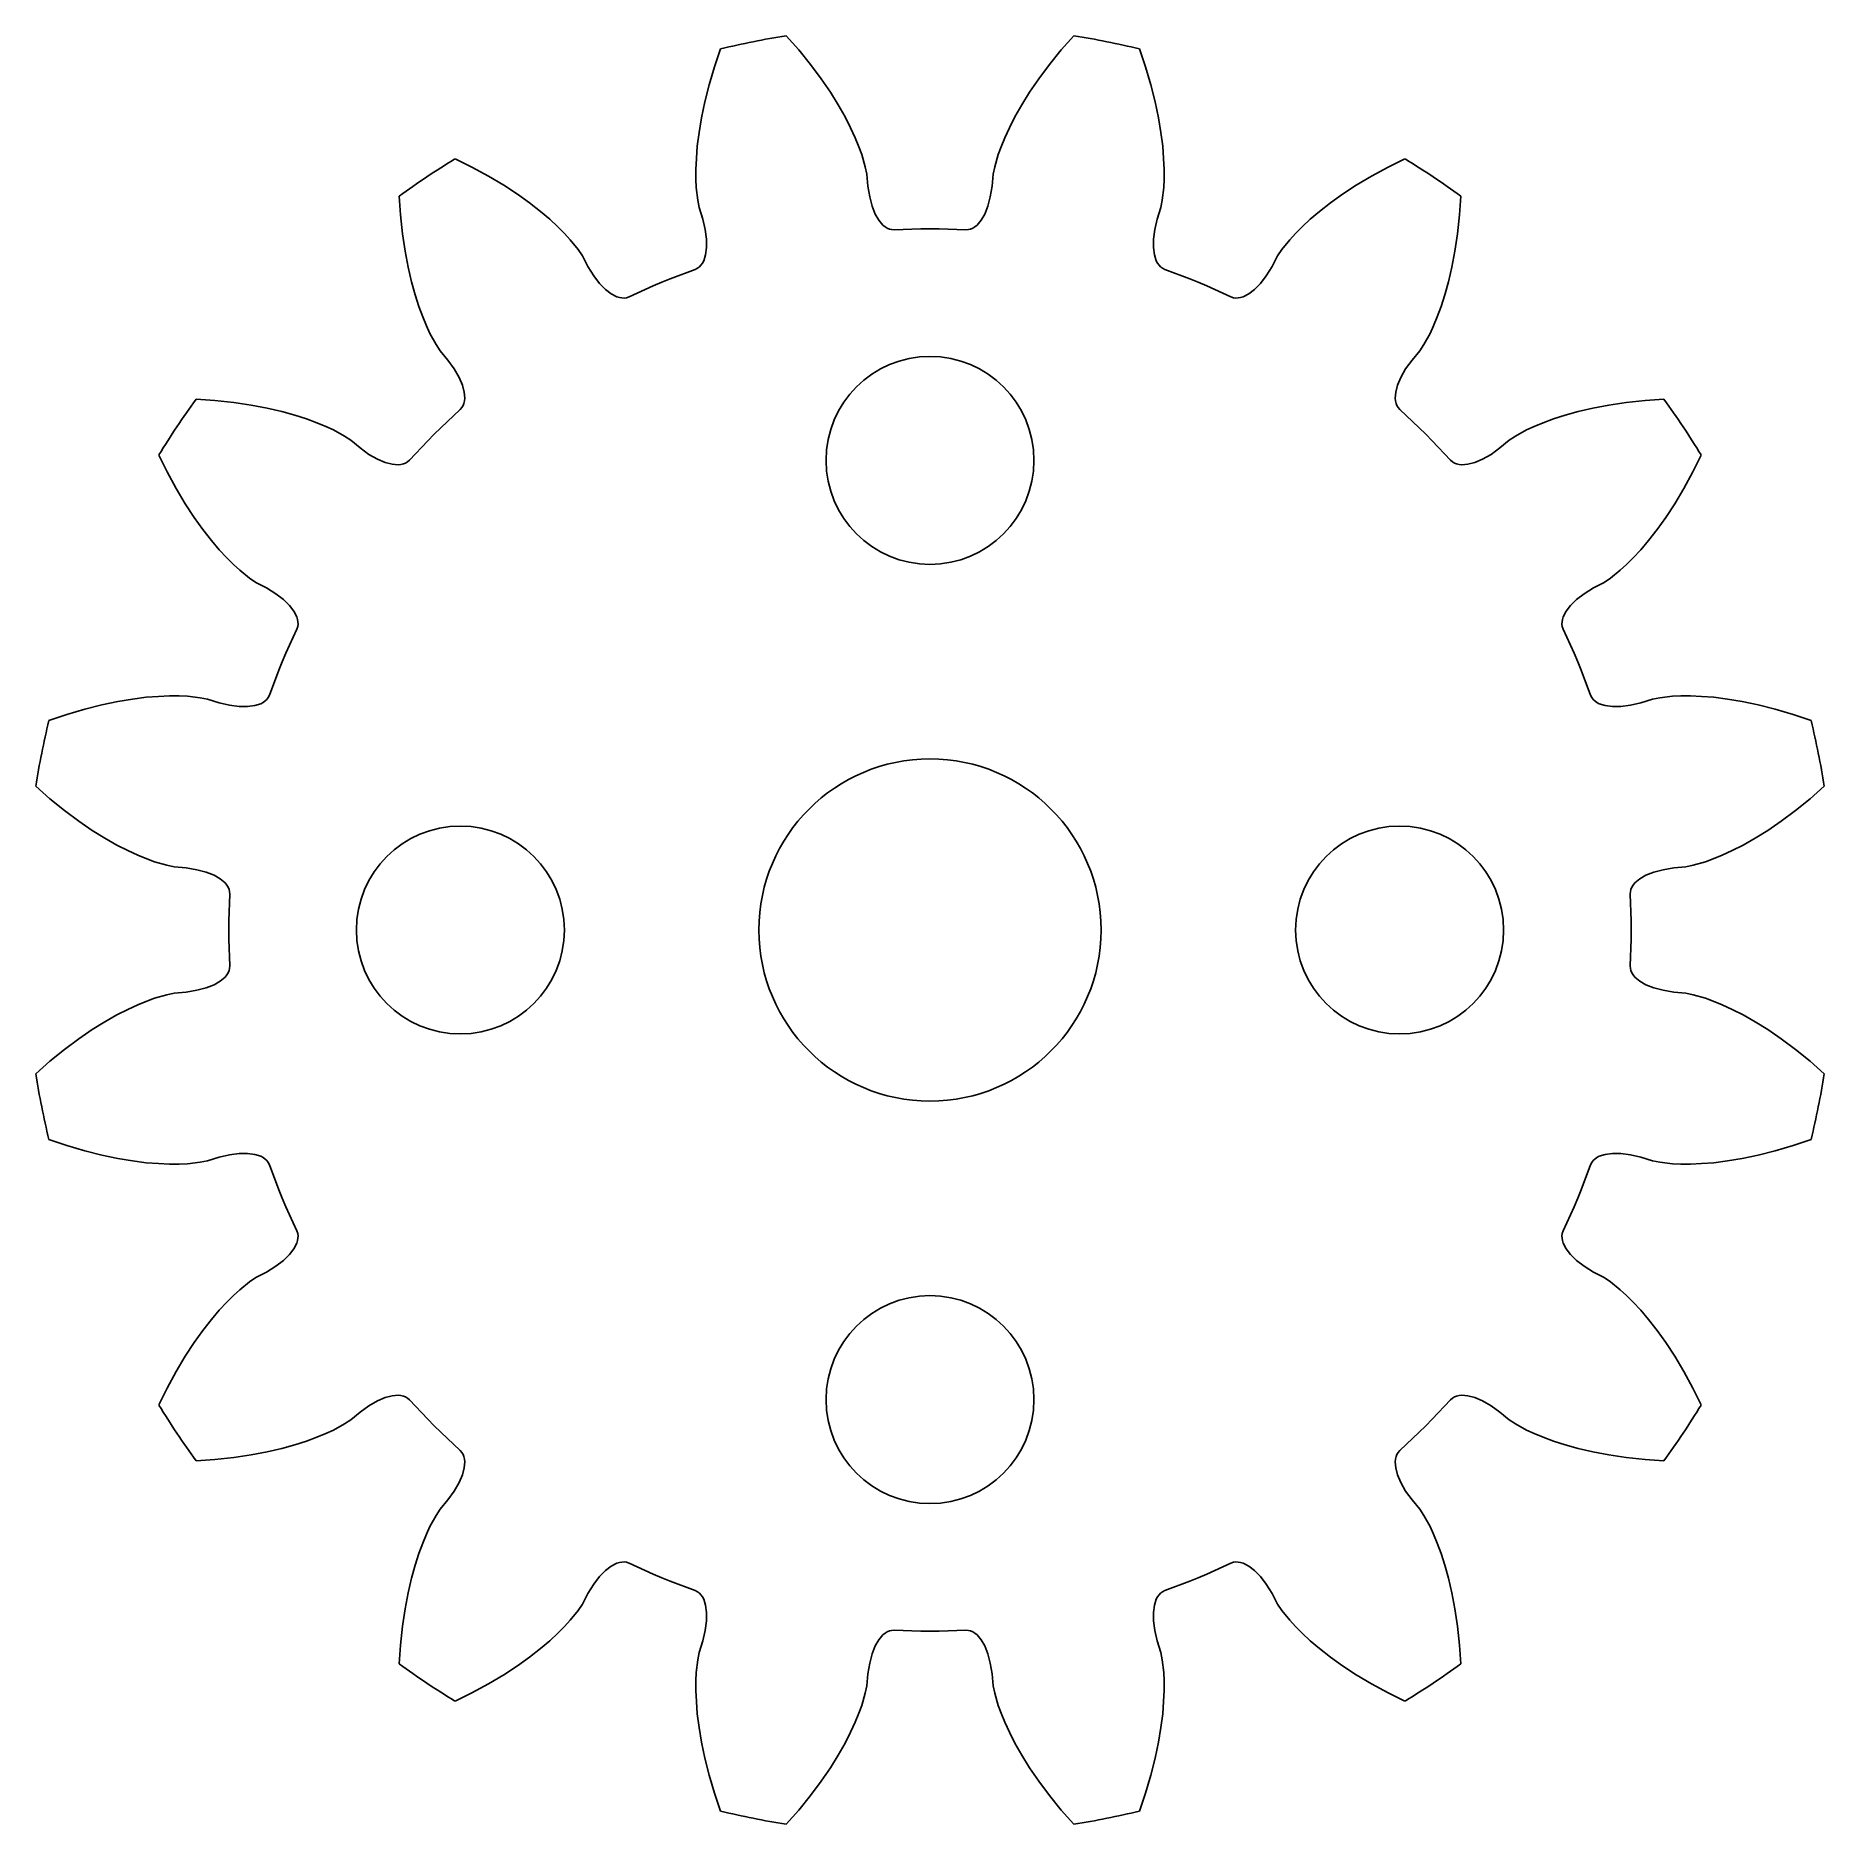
# Model space of a CAD drawing. Header units: millimetres. Extents: x -13.3 to 13.3, y -13.3 to 13.3.
import ezdxf

# ---------------------------------------------------------------- set-up
doc = ezdxf.new("R2010")
doc.units = ezdxf.units.MM
doc.layers.get('0').update_dxf_attribs({"linetype": 'CONTINUOUS'})

msp = doc.modelspace()

# ---------------------------------------------------------------- linework, layer by layer
at = {"color": 7, "linetype": 'CONTINUOUS', "lineweight": 25}
for p, q in [((-3.121, 13.134), (-3.213, 12.868)), ((-1.956, 13.118), (-2.143, 13.329)), ((-1.779, 12.899), (-1.956, 13.118)), ((1.956, 13.118), (1.779, 12.899)), ((2.143, 13.329), (1.956, 13.118)), ((3.213, 12.868), (3.121, 13.134)), ((-3.213, 12.868), (-3.293, 12.598)), ((-1.622, 12.688), (-1.779, 12.899)), ((1.779, 12.899), (1.622, 12.688)), ((3.293, 12.598), (3.213, 12.868)), ((-3.293, 12.598), (-3.357, 12.343)), ((-1.485, 12.487), (-1.622, 12.688)), ((1.622, 12.688), (1.485, 12.487)), ((3.357, 12.343), (3.293, 12.598)), ((-3.357, 12.343), (-3.407, 12.105)), ((-1.367, 12.298), (-1.485, 12.487)), ((-1.266, 12.119), (-1.367, 12.298)), ((1.367, 12.298), (1.266, 12.119)), ((1.485, 12.487), (1.367, 12.298)), ((3.407, 12.105), (3.357, 12.343)), ((-3.407, 12.105), (-3.443, 11.885)), ((-1.183, 11.957), (-1.266, 12.119)), ((1.266, 12.119), (1.183, 11.957)), ((3.443, 11.885), (3.407, 12.105)), ((-3.443, 11.885), (-3.468, 11.682)), ((-1.115, 11.808), (-1.183, 11.957)), ((-1.06, 11.675), (-1.115, 11.808)), ((1.115, 11.808), (1.06, 11.675)), ((1.183, 11.957), (1.115, 11.808)), ((3.468, 11.682), (3.443, 11.885)), ((-6.827, 11.371), (-7.08, 11.494)), ((-3.482, 11.5), (-3.489, 11.336)), ((-3.468, 11.682), (-3.482, 11.5)), ((-1.018, 11.559), (-1.06, 11.675)), ((-0.964, 11.376), (-1.018, 11.559)), ((1.018, 11.559), (0.964, 11.376)), ((1.06, 11.675), (1.018, 11.559)), ((3.482, 11.5), (3.468, 11.682)), ((3.489, 11.336), (3.482, 11.5)), ((7.08, 11.494), (6.827, 11.371)), ((-6.579, 11.236), (-6.827, 11.371)), ((-6.354, 11.102), (-6.579, 11.236)), ((-3.489, 11.336), (-3.488, 11.192)), ((-0.942, 11.267), (-0.964, 11.376)), ((-0.926, 11.087), (-0.942, 11.267)), ((0.942, 11.267), (0.926, 11.087)), ((0.964, 11.376), (0.942, 11.267)), ((3.488, 11.192), (3.489, 11.336)), ((6.579, 11.236), (6.354, 11.102)), ((6.827, 11.371), (6.579, 11.236)), ((-7.91, 10.94), (-7.892, 10.659)), ((-6.15, 10.968), (-6.354, 11.102)), ((-5.969, 10.838), (-6.15, 10.968)), ((-3.488, 11.192), (-3.483, 11.069)), ((-3.483, 11.069), (-3.462, 10.879)), ((-0.899, 10.926), (-0.926, 11.087)), ((0.926, 11.087), (0.899, 10.926)), ((3.462, 10.879), (3.483, 11.069)), ((3.483, 11.069), (3.488, 11.192)), ((6.15, 10.968), (5.969, 10.838)), ((6.354, 11.102), (6.15, 10.968)), ((7.892, 10.659), (7.91, 10.94)), ((-5.808, 10.712), (-5.969, 10.838)), ((-5.669, 10.594), (-5.808, 10.712)), ((-3.462, 10.879), (-3.442, 10.77)), ((-3.442, 10.77), (-3.388, 10.597)), ((-0.862, 10.788), (-0.899, 10.926)), ((-0.815, 10.671), (-0.862, 10.788)), ((-0.761, 10.578), (-0.815, 10.671)), ((0.815, 10.671), (0.761, 10.578)), ((0.862, 10.788), (0.815, 10.671)), ((0.899, 10.926), (0.862, 10.788)), ((3.388, 10.597), (3.442, 10.77)), ((3.442, 10.77), (3.462, 10.879)), ((5.808, 10.712), (5.669, 10.594)), ((5.969, 10.838), (5.808, 10.712)), ((-7.892, 10.659), (-7.863, 10.378)), ((-5.549, 10.483), (-5.669, 10.594)), ((-5.448, 10.381), (-5.549, 10.483)), ((-3.388, 10.597), (-3.351, 10.439)), ((-3.351, 10.439), (-3.332, 10.296)), ((-0.701, 10.508), (-0.761, 10.578)), ((-0.67, 10.482), (-0.701, 10.508)), ((-0.638, 10.461), (-0.67, 10.482)), ((-0.606, 10.447), (-0.638, 10.461)), ((-0.573, 10.439), (-0.606, 10.447)), ((-0.533, 10.436), (-0.573, 10.439)), ((-0.137, 10.449), (-0.533, 10.436)), ((0, 10.45), (-0.137, 10.449)), ((0.137, 10.449), (0, 10.45)), ((0.533, 10.436), (0.137, 10.449)), ((0.573, 10.439), (0.533, 10.436)), ((0.606, 10.447), (0.573, 10.439)), ((0.638, 10.461), (0.606, 10.447)), ((0.67, 10.482), (0.638, 10.461)), ((0.701, 10.508), (0.67, 10.482)), ((0.761, 10.578), (0.701, 10.508)), ((3.332, 10.296), (3.351, 10.439)), ((3.351, 10.439), (3.388, 10.597)), ((5.549, 10.483), (5.448, 10.381)), ((5.669, 10.594), (5.549, 10.483)), ((7.863, 10.378), (7.892, 10.659)), ((-7.863, 10.378), (-7.825, 10.119)), ((-5.364, 10.289), (-5.448, 10.381)), ((-5.244, 10.141), (-5.364, 10.289)), ((-5.182, 10.049), (-5.244, 10.141)), ((-3.331, 10.171), (-3.345, 10.064)), ((-3.332, 10.296), (-3.331, 10.171)), ((3.331, 10.171), (3.332, 10.296)), ((3.345, 10.064), (3.331, 10.171)), ((5.244, 10.141), (5.182, 10.049)), ((5.364, 10.289), (5.244, 10.141)), ((5.448, 10.381), (5.364, 10.289)), ((7.825, 10.119), (7.863, 10.378)), ((-7.825, 10.119), (-7.78, 9.879)), ((-7.78, 9.879), (-7.729, 9.662)), ((-5.098, 9.889), (-5.182, 10.049)), ((-5.012, 9.751), (-5.098, 9.889)), ((-3.438, 9.884), (-3.465, 9.863)), ((-3.414, 9.909), (-3.438, 9.884)), ((-3.392, 9.94), (-3.414, 9.909)), ((-3.373, 9.976), (-3.392, 9.94)), ((-3.345, 10.064), (-3.373, 9.976)), ((3.373, 9.976), (3.345, 10.064)), ((3.392, 9.94), (3.373, 9.976)), ((3.414, 9.909), (3.392, 9.94)), ((3.438, 9.884), (3.414, 9.909)), ((3.465, 9.863), (3.438, 9.884)), ((5.098, 9.889), (5.012, 9.751)), ((5.182, 10.049), (5.098, 9.889)), ((7.729, 9.662), (7.78, 9.879)), ((7.78, 9.879), (7.825, 10.119)), ((-7.729, 9.662), (-7.674, 9.465)), ((-4.924, 9.637), (-5.012, 9.751)), ((-4.837, 9.547), (-4.924, 9.637)), ((-4.126, 9.601), (-4.486, 9.438)), ((-3.999, 9.655), (-4.126, 9.601)), ((-3.872, 9.706), (-3.999, 9.655)), ((-3.502, 9.846), (-3.872, 9.706)), ((-3.465, 9.863), (-3.502, 9.846)), ((3.502, 9.846), (3.465, 9.863)), ((3.872, 9.706), (3.502, 9.846)), ((3.999, 9.655), (3.872, 9.706)), ((4.126, 9.601), (3.999, 9.655)), ((4.486, 9.438), (4.126, 9.601)), ((4.924, 9.637), (4.837, 9.547)), ((5.012, 9.751), (4.924, 9.637)), ((7.674, 9.465), (7.729, 9.662)), ((-7.674, 9.465), (-7.618, 9.292)), ((-4.751, 9.481), (-4.837, 9.547)), ((-4.669, 9.44), (-4.751, 9.481)), ((-4.63, 9.427), (-4.669, 9.44)), ((-4.593, 9.421), (-4.63, 9.427)), ((-4.558, 9.42), (-4.593, 9.421)), ((-4.524, 9.425), (-4.558, 9.42)), ((-4.486, 9.438), (-4.524, 9.425)), ((4.524, 9.425), (4.486, 9.438)), ((4.558, 9.42), (4.524, 9.425)), ((4.593, 9.421), (4.558, 9.42)), ((4.63, 9.427), (4.593, 9.421)), ((4.669, 9.44), (4.63, 9.427)), ((4.751, 9.481), (4.669, 9.44)), ((4.837, 9.547), (4.751, 9.481)), ((7.618, 9.292), (7.674, 9.465)), ((-7.618, 9.292), (-7.561, 9.138)), ((-7.561, 9.138), (-7.506, 9.006)), ((7.506, 9.006), (7.561, 9.138)), ((7.561, 9.138), (7.618, 9.292)), ((-7.506, 9.006), (-7.453, 8.893)), ((-7.453, 8.893), (-7.362, 8.726)), ((7.362, 8.726), (7.453, 8.893)), ((7.453, 8.893), (7.506, 9.006)), ((-7.362, 8.726), (-7.301, 8.633)), ((-7.301, 8.633), (-7.185, 8.494)), ((7.185, 8.494), (7.301, 8.633)), ((7.301, 8.633), (7.362, 8.726)), ((-7.185, 8.494), (-7.09, 8.362)), ((-7.09, 8.362), (-7.019, 8.237)), ((7.019, 8.237), (7.09, 8.362)), ((7.09, 8.362), (7.185, 8.494)), ((-7.019, 8.237), (-6.969, 8.122)), ((-6.969, 8.122), (-6.942, 8.018)), ((-6.942, 8.018), (-6.934, 7.926)), ((6.934, 7.926), (6.942, 8.018)), ((6.942, 8.018), (6.969, 8.122)), ((6.969, 8.122), (7.019, 8.237)), ((-10.659, 7.892), (-10.94, 7.91)), ((-10.378, 7.863), (-10.659, 7.892)), ((-10.119, 7.825), (-10.378, 7.863)), ((-9.879, 7.78), (-10.119, 7.825)), ((-9.662, 7.729), (-9.879, 7.78)), ((-7.003, 7.756), (-7.292, 7.486)), ((-6.976, 7.787), (-7.003, 7.756)), ((-6.959, 7.816), (-6.976, 7.787)), ((-6.946, 7.849), (-6.959, 7.816)), ((-6.938, 7.885), (-6.946, 7.849)), ((-6.934, 7.926), (-6.938, 7.885)), ((6.938, 7.885), (6.934, 7.926)), ((6.946, 7.849), (6.938, 7.885)), ((6.959, 7.816), (6.946, 7.849)), ((6.976, 7.787), (6.959, 7.816)), ((7.003, 7.756), (6.976, 7.787)), ((7.292, 7.486), (7.003, 7.756)), ((9.879, 7.78), (9.662, 7.729)), ((10.119, 7.825), (9.879, 7.78)), ((10.378, 7.863), (10.119, 7.825)), ((10.659, 7.892), (10.378, 7.863)), ((10.94, 7.91), (10.659, 7.892)), ((-9.465, 7.674), (-9.662, 7.729)), ((-9.292, 7.618), (-9.465, 7.674)), ((-9.138, 7.561), (-9.292, 7.618)), ((-9.006, 7.506), (-9.138, 7.561)), ((-8.893, 7.453), (-9.006, 7.506)), ((-7.292, 7.486), (-7.389, 7.389)), ((7.389, 7.389), (7.292, 7.486)), ((9.006, 7.506), (8.893, 7.453)), ((9.138, 7.561), (9.006, 7.506)), ((9.292, 7.618), (9.138, 7.561)), ((9.465, 7.674), (9.292, 7.618)), ((9.662, 7.729), (9.465, 7.674)), ((-8.726, 7.362), (-8.893, 7.453)), ((-8.633, 7.301), (-8.726, 7.362)), ((-8.494, 7.185), (-8.633, 7.301)), ((-7.486, 7.292), (-7.756, 7.003)), ((-7.389, 7.389), (-7.486, 7.292)), ((7.486, 7.292), (7.389, 7.389)), ((7.756, 7.003), (7.486, 7.292)), ((8.633, 7.301), (8.494, 7.185)), ((8.726, 7.362), (8.633, 7.301)), ((8.893, 7.453), (8.726, 7.362)), ((-11.494, 7.08), (-11.371, 6.827)), ((-8.362, 7.09), (-8.494, 7.185)), ((-8.237, 7.019), (-8.362, 7.09)), ((-8.122, 6.969), (-8.237, 7.019)), ((-8.018, 6.942), (-8.122, 6.969)), ((-7.926, 6.934), (-8.018, 6.942)), ((-7.885, 6.938), (-7.926, 6.934)), ((-7.849, 6.946), (-7.885, 6.938)), ((-7.816, 6.959), (-7.849, 6.946)), ((-7.787, 6.976), (-7.816, 6.959)), ((-7.756, 7.003), (-7.787, 6.976)), ((7.787, 6.976), (7.756, 7.003)), ((7.816, 6.959), (7.787, 6.976)), ((7.849, 6.946), (7.816, 6.959)), ((7.885, 6.938), (7.849, 6.946)), ((7.926, 6.934), (7.885, 6.938)), ((8.018, 6.942), (7.926, 6.934)), ((8.122, 6.969), (8.018, 6.942)), ((8.237, 7.019), (8.122, 6.969)), ((8.362, 7.09), (8.237, 7.019)), ((8.494, 7.185), (8.362, 7.09)), ((11.371, 6.827), (11.494, 7.08)), ((-11.371, 6.827), (-11.236, 6.579)), ((11.236, 6.579), (11.371, 6.827)), ((-11.236, 6.579), (-11.102, 6.354)), ((11.102, 6.354), (11.236, 6.579)), ((-11.102, 6.354), (-10.968, 6.15)), ((-10.968, 6.15), (-10.838, 5.969)), ((10.838, 5.969), (10.968, 6.15)), ((10.968, 6.15), (11.102, 6.354)), ((-10.838, 5.969), (-10.712, 5.808)), ((10.712, 5.808), (10.838, 5.969)), ((-10.712, 5.808), (-10.594, 5.669)), ((-10.594, 5.669), (-10.483, 5.549)), ((10.483, 5.549), (10.594, 5.669)), ((10.594, 5.669), (10.712, 5.808)), ((-10.483, 5.549), (-10.381, 5.448)), ((-10.381, 5.448), (-10.289, 5.364)), ((-10.289, 5.364), (-10.141, 5.244)), ((10.141, 5.244), (10.289, 5.364)), ((10.289, 5.364), (10.381, 5.448)), ((10.381, 5.448), (10.483, 5.549)), ((-10.141, 5.244), (-10.049, 5.182)), ((-10.049, 5.182), (-9.889, 5.098)), ((-9.889, 5.098), (-9.751, 5.012)), ((9.751, 5.012), (9.889, 5.098)), ((9.889, 5.098), (10.049, 5.182)), ((10.049, 5.182), (10.141, 5.244)), ((-9.751, 5.012), (-9.637, 4.924)), ((-9.637, 4.924), (-9.547, 4.837)), ((-9.547, 4.837), (-9.481, 4.751)), ((9.481, 4.751), (9.547, 4.837)), ((9.547, 4.837), (9.637, 4.924)), ((9.637, 4.924), (9.751, 5.012)), ((-9.481, 4.751), (-9.44, 4.669)), ((-9.44, 4.669), (-9.427, 4.63)), ((-9.427, 4.63), (-9.421, 4.593)), ((-9.42, 4.558), (-9.425, 4.524)), ((-9.421, 4.593), (-9.42, 4.558)), ((9.42, 4.558), (9.421, 4.593)), ((9.425, 4.524), (9.42, 4.558)), ((9.421, 4.593), (9.427, 4.63)), ((9.427, 4.63), (9.44, 4.669)), ((9.44, 4.669), (9.481, 4.751)), ((-9.438, 4.486), (-9.601, 4.126)), ((-9.425, 4.524), (-9.438, 4.486)), ((9.438, 4.486), (9.425, 4.524)), ((9.601, 4.126), (9.438, 4.486)), ((-9.655, 3.999), (-9.706, 3.872)), ((-9.601, 4.126), (-9.655, 3.999)), ((9.655, 3.999), (9.601, 4.126)), ((9.706, 3.872), (9.655, 3.999)), ((-9.706, 3.872), (-9.846, 3.502)), ((9.846, 3.502), (9.706, 3.872)), ((-11.682, 3.468), (-11.885, 3.443)), ((-11.5, 3.482), (-11.682, 3.468)), ((-11.336, 3.489), (-11.5, 3.482)), ((-11.192, 3.488), (-11.336, 3.489)), ((-11.069, 3.483), (-11.192, 3.488)), ((-10.879, 3.462), (-11.069, 3.483)), ((-9.846, 3.502), (-9.863, 3.465)), ((9.863, 3.465), (9.846, 3.502)), ((11.069, 3.483), (10.879, 3.462)), ((11.192, 3.488), (11.069, 3.483)), ((11.336, 3.489), (11.192, 3.488)), ((11.5, 3.482), (11.336, 3.489)), ((11.682, 3.468), (11.5, 3.482)), ((11.885, 3.443), (11.682, 3.468)), ((-12.868, 3.213), (-13.134, 3.121)), ((-12.598, 3.293), (-12.868, 3.213)), ((-12.343, 3.357), (-12.598, 3.293)), ((-12.105, 3.407), (-12.343, 3.357)), ((-11.885, 3.443), (-12.105, 3.407)), ((-10.77, 3.442), (-10.879, 3.462)), ((-10.597, 3.388), (-10.77, 3.442)), ((-10.439, 3.351), (-10.597, 3.388)), ((-10.296, 3.332), (-10.439, 3.351)), ((-10.171, 3.331), (-10.296, 3.332)), ((-10.064, 3.345), (-10.171, 3.331)), ((-9.976, 3.373), (-10.064, 3.345)), ((-9.94, 3.392), (-9.976, 3.373)), ((-9.909, 3.414), (-9.94, 3.392)), ((-9.884, 3.438), (-9.909, 3.414)), ((-9.863, 3.465), (-9.884, 3.438)), ((9.884, 3.438), (9.863, 3.465)), ((9.909, 3.414), (9.884, 3.438)), ((9.94, 3.392), (9.909, 3.414)), ((9.976, 3.373), (9.94, 3.392)), ((10.064, 3.345), (9.976, 3.373)), ((10.171, 3.331), (10.064, 3.345)), ((10.296, 3.332), (10.171, 3.331)), ((10.439, 3.351), (10.296, 3.332)), ((10.597, 3.388), (10.439, 3.351)), ((10.77, 3.442), (10.597, 3.388)), ((10.879, 3.462), (10.77, 3.442)), ((12.105, 3.407), (11.885, 3.443)), ((12.343, 3.357), (12.105, 3.407)), ((12.598, 3.293), (12.343, 3.357)), ((12.868, 3.213), (12.598, 3.293)), ((13.134, 3.121), (12.868, 3.213)), ((-13.329, 2.143), (-13.118, 1.956)), ((13.118, 1.956), (13.329, 2.143)), ((-13.118, 1.956), (-12.899, 1.779)), ((12.899, 1.779), (13.118, 1.956)), ((-12.899, 1.779), (-12.688, 1.622)), ((-12.688, 1.622), (-12.487, 1.485)), ((12.487, 1.485), (12.688, 1.622)), ((12.688, 1.622), (12.899, 1.779)), ((-12.487, 1.485), (-12.298, 1.367)), ((-12.298, 1.367), (-12.119, 1.266)), ((12.119, 1.266), (12.298, 1.367)), ((12.298, 1.367), (12.487, 1.485)), ((-12.119, 1.266), (-11.957, 1.183)), ((-11.957, 1.183), (-11.808, 1.115)), ((-11.808, 1.115), (-11.675, 1.06)), ((11.675, 1.06), (11.808, 1.115)), ((11.808, 1.115), (11.957, 1.183)), ((11.957, 1.183), (12.119, 1.266)), ((-11.675, 1.06), (-11.559, 1.018)), ((-11.559, 1.018), (-11.376, 0.964)), ((-11.376, 0.964), (-11.267, 0.942)), ((-11.267, 0.942), (-11.087, 0.926)), ((-11.087, 0.926), (-10.926, 0.899)), ((-10.926, 0.899), (-10.788, 0.862)), ((-10.788, 0.862), (-10.671, 0.815)), ((-10.671, 0.815), (-10.578, 0.761)), ((10.578, 0.761), (10.671, 0.815)), ((10.671, 0.815), (10.788, 0.862)), ((10.788, 0.862), (10.926, 0.899)), ((10.926, 0.899), (11.087, 0.926)), ((11.087, 0.926), (11.267, 0.942)), ((11.267, 0.942), (11.376, 0.964)), ((11.376, 0.964), (11.559, 1.018)), ((11.559, 1.018), (11.675, 1.06)), ((-10.578, 0.761), (-10.508, 0.701)), ((-10.508, 0.701), (-10.482, 0.67)), ((-10.482, 0.67), (-10.461, 0.638)), ((-10.461, 0.638), (-10.447, 0.606)), ((-10.447, 0.606), (-10.439, 0.573)), ((-10.439, 0.573), (-10.436, 0.533)), ((10.436, 0.533), (10.439, 0.573)), ((10.439, 0.573), (10.447, 0.606)), ((10.447, 0.606), (10.461, 0.638)), ((10.461, 0.638), (10.482, 0.67)), ((10.482, 0.67), (10.508, 0.701)), ((10.508, 0.701), (10.578, 0.761)), ((-10.436, 0.533), (-10.449, 0.137)), ((10.449, 0.137), (10.436, 0.533)), ((-10.449, 0.137), (-10.45, 0)), ((10.45, 0), (10.449, 0.137)), ((10.449, -0.137), (10.45, 0)), ((-10.45, 0), (-10.449, -0.137)), ((-10.449, -0.137), (-10.436, -0.533)), ((10.436, -0.533), (10.449, -0.137)), ((-10.436, -0.533), (-10.439, -0.573)), ((10.439, -0.573), (10.436, -0.533)), ((-10.578, -0.761), (-10.671, -0.815)), ((-10.508, -0.701), (-10.578, -0.761)), ((-10.482, -0.67), (-10.508, -0.701)), ((-10.461, -0.638), (-10.482, -0.67)), ((-10.447, -0.606), (-10.461, -0.638)), ((-10.439, -0.573), (-10.447, -0.606)), ((10.447, -0.606), (10.439, -0.573)), ((10.461, -0.638), (10.447, -0.606)), ((10.482, -0.67), (10.461, -0.638)), ((10.508, -0.701), (10.482, -0.67)), ((10.578, -0.761), (10.508, -0.701)), ((10.671, -0.815), (10.578, -0.761)), ((-11.675, -1.06), (-11.808, -1.115)), ((-11.559, -1.018), (-11.675, -1.06)), ((-11.376, -0.964), (-11.559, -1.018)), ((-11.267, -0.942), (-11.376, -0.964)), ((-11.087, -0.926), (-11.267, -0.942)), ((-10.926, -0.899), (-11.087, -0.926)), ((-10.788, -0.862), (-10.926, -0.899)), ((-10.671, -0.815), (-10.788, -0.862)), ((10.788, -0.862), (10.671, -0.815)), ((10.926, -0.899), (10.788, -0.862)), ((11.087, -0.926), (10.926, -0.899)), ((11.267, -0.942), (11.087, -0.926)), ((11.376, -0.964), (11.267, -0.942)), ((11.559, -1.018), (11.376, -0.964)), ((11.675, -1.06), (11.559, -1.018)), ((11.808, -1.115), (11.675, -1.06)), ((-12.119, -1.266), (-12.298, -1.367)), ((-11.957, -1.183), (-12.119, -1.266)), ((-11.808, -1.115), (-11.957, -1.183)), ((11.957, -1.183), (11.808, -1.115)), ((12.119, -1.266), (11.957, -1.183)), ((12.298, -1.367), (12.119, -1.266)), ((-12.487, -1.485), (-12.688, -1.622)), ((-12.298, -1.367), (-12.487, -1.485)), ((12.487, -1.485), (12.298, -1.367)), ((12.688, -1.622), (12.487, -1.485)), ((-12.899, -1.779), (-13.118, -1.956)), ((-12.688, -1.622), (-12.899, -1.779)), ((12.899, -1.779), (12.688, -1.622)), ((13.118, -1.956), (12.899, -1.779)), ((-13.118, -1.956), (-13.329, -2.143)), ((13.329, -2.143), (13.118, -1.956)), ((-13.134, -3.121), (-12.868, -3.213)), ((12.868, -3.213), (13.134, -3.121)), ((-12.868, -3.213), (-12.598, -3.293)), ((-12.598, -3.293), (-12.343, -3.357)), ((-12.343, -3.357), (-12.105, -3.407)), ((-12.105, -3.407), (-11.885, -3.443)), ((-11.885, -3.443), (-11.682, -3.468)), ((-11.069, -3.483), (-10.879, -3.462)), ((-10.879, -3.462), (-10.77, -3.442)), ((-10.77, -3.442), (-10.597, -3.388)), ((-10.597, -3.388), (-10.439, -3.351)), ((-10.439, -3.351), (-10.296, -3.332)), ((-10.296, -3.332), (-10.171, -3.331)), ((-10.171, -3.331), (-10.064, -3.345)), ((-10.064, -3.345), (-9.976, -3.373)), ((-9.976, -3.373), (-9.94, -3.392)), ((-9.94, -3.392), (-9.909, -3.414)), ((-9.909, -3.414), (-9.884, -3.438)), ((-9.884, -3.438), (-9.863, -3.465)), ((-9.863, -3.465), (-9.846, -3.502)), ((9.846, -3.502), (9.863, -3.465)), ((9.863, -3.465), (9.884, -3.438)), ((9.884, -3.438), (9.909, -3.414)), ((9.909, -3.414), (9.94, -3.392)), ((9.94, -3.392), (9.976, -3.373)), ((9.976, -3.373), (10.064, -3.345)), ((10.064, -3.345), (10.171, -3.331)), ((10.171, -3.331), (10.296, -3.332)), ((10.296, -3.332), (10.439, -3.351)), ((10.439, -3.351), (10.597, -3.388)), ((10.597, -3.388), (10.77, -3.442)), ((10.77, -3.442), (10.879, -3.462)), ((10.879, -3.462), (11.069, -3.483)), ((11.682, -3.468), (11.885, -3.443)), ((11.885, -3.443), (12.105, -3.407)), ((12.105, -3.407), (12.343, -3.357)), ((12.343, -3.357), (12.598, -3.293)), ((12.598, -3.293), (12.868, -3.213)), ((-11.682, -3.468), (-11.5, -3.482)), ((-11.5, -3.482), (-11.336, -3.489)), ((-11.336, -3.489), (-11.192, -3.488)), ((-11.192, -3.488), (-11.069, -3.483)), ((-9.846, -3.502), (-9.706, -3.872)), ((9.706, -3.872), (9.846, -3.502)), ((11.069, -3.483), (11.192, -3.488)), ((11.192, -3.488), (11.336, -3.489)), ((11.336, -3.489), (11.5, -3.482)), ((11.5, -3.482), (11.682, -3.468)), ((-9.706, -3.872), (-9.655, -3.999)), ((9.655, -3.999), (9.706, -3.872)), ((-9.655, -3.999), (-9.601, -4.126)), ((-9.601, -4.126), (-9.438, -4.486)), ((9.438, -4.486), (9.601, -4.126)), ((9.601, -4.126), (9.655, -3.999)), ((-9.438, -4.486), (-9.425, -4.524)), ((-9.425, -4.524), (-9.42, -4.558)), ((9.42, -4.558), (9.425, -4.524)), ((9.425, -4.524), (9.438, -4.486)), ((-9.481, -4.751), (-9.547, -4.837)), ((-9.44, -4.669), (-9.481, -4.751)), ((-9.427, -4.63), (-9.44, -4.669)), ((-9.421, -4.593), (-9.427, -4.63)), ((-9.42, -4.558), (-9.421, -4.593)), ((9.421, -4.593), (9.42, -4.558)), ((9.427, -4.63), (9.421, -4.593)), ((9.44, -4.669), (9.427, -4.63)), ((9.481, -4.751), (9.44, -4.669)), ((9.547, -4.837), (9.481, -4.751)), ((-9.751, -5.012), (-9.889, -5.098)), ((-9.637, -4.924), (-9.751, -5.012)), ((-9.547, -4.837), (-9.637, -4.924)), ((9.637, -4.924), (9.547, -4.837)), ((9.751, -5.012), (9.637, -4.924)), ((9.889, -5.098), (9.751, -5.012)), ((-10.141, -5.244), (-10.289, -5.364)), ((-10.049, -5.182), (-10.141, -5.244)), ((-9.889, -5.098), (-10.049, -5.182)), ((10.049, -5.182), (9.889, -5.098)), ((10.141, -5.244), (10.049, -5.182)), ((10.289, -5.364), (10.141, -5.244)), ((-10.483, -5.549), (-10.594, -5.669)), ((-10.381, -5.448), (-10.483, -5.549)), ((-10.289, -5.364), (-10.381, -5.448)), ((10.381, -5.448), (10.289, -5.364)), ((10.483, -5.549), (10.381, -5.448)), ((10.594, -5.669), (10.483, -5.549)), ((-10.712, -5.808), (-10.838, -5.969)), ((-10.594, -5.669), (-10.712, -5.808)), ((10.712, -5.808), (10.594, -5.669)), ((10.838, -5.969), (10.712, -5.808)), ((-10.838, -5.969), (-10.968, -6.15)), ((10.968, -6.15), (10.838, -5.969)), ((-11.102, -6.354), (-11.236, -6.579)), ((-10.968, -6.15), (-11.102, -6.354)), ((11.102, -6.354), (10.968, -6.15)), ((11.236, -6.579), (11.102, -6.354)), ((-11.236, -6.579), (-11.371, -6.827)), ((11.371, -6.827), (11.236, -6.579)), ((-11.371, -6.827), (-11.494, -7.08)), ((11.494, -7.08), (11.371, -6.827)), ((-8.633, -7.301), (-8.494, -7.185)), ((-8.494, -7.185), (-8.362, -7.09)), ((-8.362, -7.09), (-8.237, -7.019)), ((-8.237, -7.019), (-8.122, -6.969)), ((-8.122, -6.969), (-8.018, -6.942)), ((-8.018, -6.942), (-7.926, -6.934)), ((-7.926, -6.934), (-7.885, -6.938)), ((-7.885, -6.938), (-7.849, -6.946)), ((-7.849, -6.946), (-7.816, -6.959)), ((-7.816, -6.959), (-7.787, -6.976)), ((-7.787, -6.976), (-7.756, -7.003)), ((-7.756, -7.003), (-7.486, -7.292)), ((7.486, -7.292), (7.756, -7.003)), ((7.756, -7.003), (7.787, -6.976)), ((7.787, -6.976), (7.816, -6.959)), ((7.816, -6.959), (7.849, -6.946)), ((7.849, -6.946), (7.885, -6.938)), ((7.885, -6.938), (7.926, -6.934)), ((7.926, -6.934), (8.018, -6.942)), ((8.018, -6.942), (8.122, -6.969)), ((8.122, -6.969), (8.237, -7.019)), ((8.237, -7.019), (8.362, -7.09)), ((8.362, -7.09), (8.494, -7.185)), ((8.494, -7.185), (8.633, -7.301)), ((-9.006, -7.506), (-8.893, -7.453)), ((-8.893, -7.453), (-8.726, -7.362)), ((-8.726, -7.362), (-8.633, -7.301)), ((-7.486, -7.292), (-7.389, -7.389)), ((-7.389, -7.389), (-7.292, -7.486)), ((7.292, -7.486), (7.389, -7.389)), ((7.389, -7.389), (7.486, -7.292)), ((8.633, -7.301), (8.726, -7.362)), ((8.726, -7.362), (8.893, -7.453)), ((8.893, -7.453), (9.006, -7.506)), ((-9.879, -7.78), (-9.662, -7.729)), ((-9.662, -7.729), (-9.465, -7.674)), ((-9.465, -7.674), (-9.292, -7.618)), ((-9.292, -7.618), (-9.138, -7.561)), ((-9.138, -7.561), (-9.006, -7.506)), ((-7.292, -7.486), (-7.003, -7.756)), ((7.003, -7.756), (7.292, -7.486)), ((9.006, -7.506), (9.138, -7.561)), ((9.138, -7.561), (9.292, -7.618)), ((9.292, -7.618), (9.465, -7.674)), ((9.465, -7.674), (9.662, -7.729)), ((9.662, -7.729), (9.879, -7.78)), ((-10.94, -7.91), (-10.659, -7.892)), ((-10.659, -7.892), (-10.378, -7.863)), ((-10.378, -7.863), (-10.119, -7.825)), ((-10.119, -7.825), (-9.879, -7.78)), ((-7.003, -7.756), (-6.976, -7.787)), ((-6.976, -7.787), (-6.959, -7.816)), ((-6.959, -7.816), (-6.946, -7.849)), ((-6.946, -7.849), (-6.938, -7.885)), ((-6.934, -7.926), (-6.942, -8.018)), ((-6.938, -7.885), (-6.934, -7.926)), ((6.934, -7.926), (6.938, -7.885)), ((6.942, -8.018), (6.934, -7.926)), ((6.938, -7.885), (6.946, -7.849)), ((6.946, -7.849), (6.959, -7.816)), ((6.959, -7.816), (6.976, -7.787)), ((6.976, -7.787), (7.003, -7.756)), ((9.879, -7.78), (10.119, -7.825)), ((10.119, -7.825), (10.378, -7.863)), ((10.378, -7.863), (10.659, -7.892)), ((10.659, -7.892), (10.94, -7.91)), ((-7.019, -8.237), (-7.09, -8.362)), ((-6.969, -8.122), (-7.019, -8.237)), ((-6.942, -8.018), (-6.969, -8.122)), ((6.969, -8.122), (6.942, -8.018)), ((7.019, -8.237), (6.969, -8.122)), ((7.09, -8.362), (7.019, -8.237)), ((-7.185, -8.494), (-7.301, -8.633)), ((-7.09, -8.362), (-7.185, -8.494)), ((7.185, -8.494), (7.09, -8.362)), ((7.301, -8.633), (7.185, -8.494)), ((-7.362, -8.726), (-7.453, -8.893)), ((-7.301, -8.633), (-7.362, -8.726)), ((7.362, -8.726), (7.301, -8.633)), ((7.453, -8.893), (7.362, -8.726)), ((-7.506, -9.006), (-7.561, -9.138)), ((-7.453, -8.893), (-7.506, -9.006)), ((7.506, -9.006), (7.453, -8.893)), ((7.561, -9.138), (7.506, -9.006)), ((-7.618, -9.292), (-7.674, -9.465)), ((-7.561, -9.138), (-7.618, -9.292)), ((7.618, -9.292), (7.561, -9.138)), ((7.674, -9.465), (7.618, -9.292)), ((-7.674, -9.465), (-7.729, -9.662)), ((-4.924, -9.637), (-4.837, -9.547)), ((-4.837, -9.547), (-4.751, -9.481)), ((-4.751, -9.481), (-4.669, -9.44)), ((-4.669, -9.44), (-4.63, -9.427)), ((-4.63, -9.427), (-4.593, -9.421)), ((-4.593, -9.421), (-4.558, -9.42)), ((-4.558, -9.42), (-4.524, -9.425)), ((-4.524, -9.425), (-4.486, -9.438)), ((-4.486, -9.438), (-4.126, -9.601)), ((4.126, -9.601), (4.486, -9.438)), ((4.486, -9.438), (4.524, -9.425)), ((4.524, -9.425), (4.558, -9.42)), ((4.558, -9.42), (4.593, -9.421)), ((4.593, -9.421), (4.63, -9.427)), ((4.63, -9.427), (4.669, -9.44)), ((4.669, -9.44), (4.751, -9.481)), ((4.751, -9.481), (4.837, -9.547)), ((4.837, -9.547), (4.924, -9.637)), ((7.729, -9.662), (7.674, -9.465)), ((-7.729, -9.662), (-7.78, -9.879)), ((-5.098, -9.889), (-5.012, -9.751)), ((-5.012, -9.751), (-4.924, -9.637)), ((-4.126, -9.601), (-3.999, -9.655)), ((-3.999, -9.655), (-3.872, -9.706)), ((-3.872, -9.706), (-3.502, -9.846)), ((-3.502, -9.846), (-3.465, -9.863)), ((-3.465, -9.863), (-3.438, -9.884)), ((3.438, -9.884), (3.465, -9.863)), ((3.465, -9.863), (3.502, -9.846)), ((3.502, -9.846), (3.872, -9.706)), ((3.872, -9.706), (3.999, -9.655)), ((3.999, -9.655), (4.126, -9.601)), ((4.924, -9.637), (5.012, -9.751)), ((5.012, -9.751), (5.098, -9.889)), ((7.78, -9.879), (7.729, -9.662)), ((-7.825, -10.119), (-7.863, -10.378)), ((-7.78, -9.879), (-7.825, -10.119)), ((-5.244, -10.141), (-5.182, -10.049)), ((-5.182, -10.049), (-5.098, -9.889)), ((-3.438, -9.884), (-3.414, -9.909)), ((-3.414, -9.909), (-3.392, -9.94)), ((-3.392, -9.94), (-3.373, -9.976)), ((-3.373, -9.976), (-3.345, -10.064)), ((-3.345, -10.064), (-3.331, -10.171)), ((3.331, -10.171), (3.345, -10.064)), ((3.345, -10.064), (3.373, -9.976)), ((3.373, -9.976), (3.392, -9.94)), ((3.392, -9.94), (3.414, -9.909)), ((3.414, -9.909), (3.438, -9.884)), ((5.098, -9.889), (5.182, -10.049)), ((5.182, -10.049), (5.244, -10.141)), ((7.825, -10.119), (7.78, -9.879)), ((7.863, -10.378), (7.825, -10.119)), ((-7.863, -10.378), (-7.892, -10.659)), ((-5.549, -10.483), (-5.448, -10.381)), ((-5.448, -10.381), (-5.364, -10.289)), ((-5.364, -10.289), (-5.244, -10.141)), ((-3.332, -10.296), (-3.351, -10.439)), ((-3.331, -10.171), (-3.332, -10.296)), ((3.332, -10.296), (3.331, -10.171)), ((3.351, -10.439), (3.332, -10.296)), ((5.244, -10.141), (5.364, -10.289)), ((5.364, -10.289), (5.448, -10.381)), ((5.448, -10.381), (5.549, -10.483)), ((7.892, -10.659), (7.863, -10.378)), ((-7.892, -10.659), (-7.91, -10.94)), ((-5.808, -10.712), (-5.669, -10.594)), ((-5.669, -10.594), (-5.549, -10.483)), ((-3.388, -10.597), (-3.442, -10.77)), ((-3.351, -10.439), (-3.388, -10.597)), ((-0.815, -10.671), (-0.761, -10.578)), ((-0.761, -10.578), (-0.701, -10.508)), ((-0.701, -10.508), (-0.67, -10.482)), ((-0.67, -10.482), (-0.638, -10.461)), ((-0.638, -10.461), (-0.606, -10.447)), ((-0.606, -10.447), (-0.573, -10.439)), ((-0.573, -10.439), (-0.533, -10.436)), ((-0.533, -10.436), (-0.137, -10.449)), ((-0.137, -10.449), (0, -10.45)), ((0, -10.45), (0.137, -10.449)), ((0.137, -10.449), (0.533, -10.436)), ((0.533, -10.436), (0.573, -10.439)), ((0.573, -10.439), (0.606, -10.447)), ((0.606, -10.447), (0.638, -10.461)), ((0.638, -10.461), (0.67, -10.482)), ((0.67, -10.482), (0.701, -10.508)), ((0.701, -10.508), (0.761, -10.578)), ((0.761, -10.578), (0.815, -10.671)), ((3.388, -10.597), (3.351, -10.439)), ((3.442, -10.77), (3.388, -10.597)), ((5.549, -10.483), (5.669, -10.594)), ((5.669, -10.594), (5.808, -10.712)), ((7.91, -10.94), (7.892, -10.659)), ((-6.15, -10.968), (-5.969, -10.838)), ((-5.969, -10.838), (-5.808, -10.712)), ((-3.462, -10.879), (-3.483, -11.069)), ((-3.442, -10.77), (-3.462, -10.879)), ((-0.926, -11.087), (-0.899, -10.926)), ((-0.899, -10.926), (-0.862, -10.788)), ((-0.862, -10.788), (-0.815, -10.671)), ((0.815, -10.671), (0.862, -10.788)), ((0.862, -10.788), (0.899, -10.926)), ((0.899, -10.926), (0.926, -11.087)), ((3.462, -10.879), (3.442, -10.77)), ((3.483, -11.069), (3.462, -10.879)), ((5.808, -10.712), (5.969, -10.838)), ((5.969, -10.838), (6.15, -10.968)), ((-6.579, -11.236), (-6.354, -11.102)), ((-6.354, -11.102), (-6.15, -10.968)), ((-3.488, -11.192), (-3.489, -11.336)), ((-3.483, -11.069), (-3.488, -11.192)), ((-0.942, -11.267), (-0.926, -11.087)), ((0.926, -11.087), (0.942, -11.267)), ((3.488, -11.192), (3.483, -11.069)), ((3.489, -11.336), (3.488, -11.192)), ((6.15, -10.968), (6.354, -11.102)), ((6.354, -11.102), (6.579, -11.236)), ((-7.08, -11.494), (-6.827, -11.371)), ((-6.827, -11.371), (-6.579, -11.236)), ((-3.489, -11.336), (-3.482, -11.5)), ((-1.018, -11.559), (-0.964, -11.376)), ((-0.964, -11.376), (-0.942, -11.267)), ((0.942, -11.267), (0.964, -11.376)), ((0.964, -11.376), (1.018, -11.559)), ((3.482, -11.5), (3.489, -11.336)), ((6.579, -11.236), (6.827, -11.371)), ((6.827, -11.371), (7.08, -11.494)), ((-3.482, -11.5), (-3.468, -11.682)), ((-3.468, -11.682), (-3.443, -11.885)), ((-1.115, -11.808), (-1.06, -11.675)), ((-1.06, -11.675), (-1.018, -11.559)), ((1.018, -11.559), (1.06, -11.675)), ((1.06, -11.675), (1.115, -11.808)), ((3.443, -11.885), (3.468, -11.682)), ((3.468, -11.682), (3.482, -11.5)), ((-3.443, -11.885), (-3.407, -12.105)), ((-1.266, -12.119), (-1.183, -11.957)), ((-1.183, -11.957), (-1.115, -11.808)), ((1.115, -11.808), (1.183, -11.957)), ((1.183, -11.957), (1.266, -12.119)), ((3.407, -12.105), (3.443, -11.885)), ((-3.407, -12.105), (-3.357, -12.343)), ((-1.367, -12.298), (-1.266, -12.119)), ((1.266, -12.119), (1.367, -12.298)), ((3.357, -12.343), (3.407, -12.105)), ((-3.357, -12.343), (-3.293, -12.598)), ((-1.622, -12.688), (-1.485, -12.487)), ((-1.485, -12.487), (-1.367, -12.298)), ((1.367, -12.298), (1.485, -12.487)), ((1.485, -12.487), (1.622, -12.688)), ((3.293, -12.598), (3.357, -12.343)), ((-3.293, -12.598), (-3.213, -12.868)), ((-1.779, -12.899), (-1.622, -12.688)), ((1.622, -12.688), (1.779, -12.899)), ((3.213, -12.868), (3.293, -12.598)), ((-3.213, -12.868), (-3.121, -13.134)), ((-1.956, -13.118), (-1.779, -12.899)), ((1.779, -12.899), (1.956, -13.118)), ((3.121, -13.134), (3.213, -12.868)), ((-2.143, -13.329), (-1.956, -13.118)), ((1.956, -13.118), (2.143, -13.329))]:
    msp.add_line(p, q, dxfattribs=at)
for centre, radius in [((0, 7), 1.55), ((0, 0), 2.55), ((-7, 0), 1.55), ((7, 0), 1.55), ((0, -7), 1.55)]:
    msp.add_circle(centre, radius, dxfattribs=at)
for start, end in [(99.1319, 103.3681), (76.6319, 80.8681), (121.632, 125.8681), (54.1319, 58.3681), (144.1319, 148.3681), (31.632, 35.8681), (166.6319, 170.8681), (9.1319, 13.3681), (189.1322, 193.3684), (346.6319, 350.8681), (211.632, 215.8681), (324.1319, 328.368), (234.1319, 238.3681), (301.632, 305.8681), (256.6319, 260.8681), (279.1319, 283.3681)]:
    msp.add_arc((0, 0), 13.5, start, end, dxfattribs=at)

doc.saveas('drawing.dxf')
